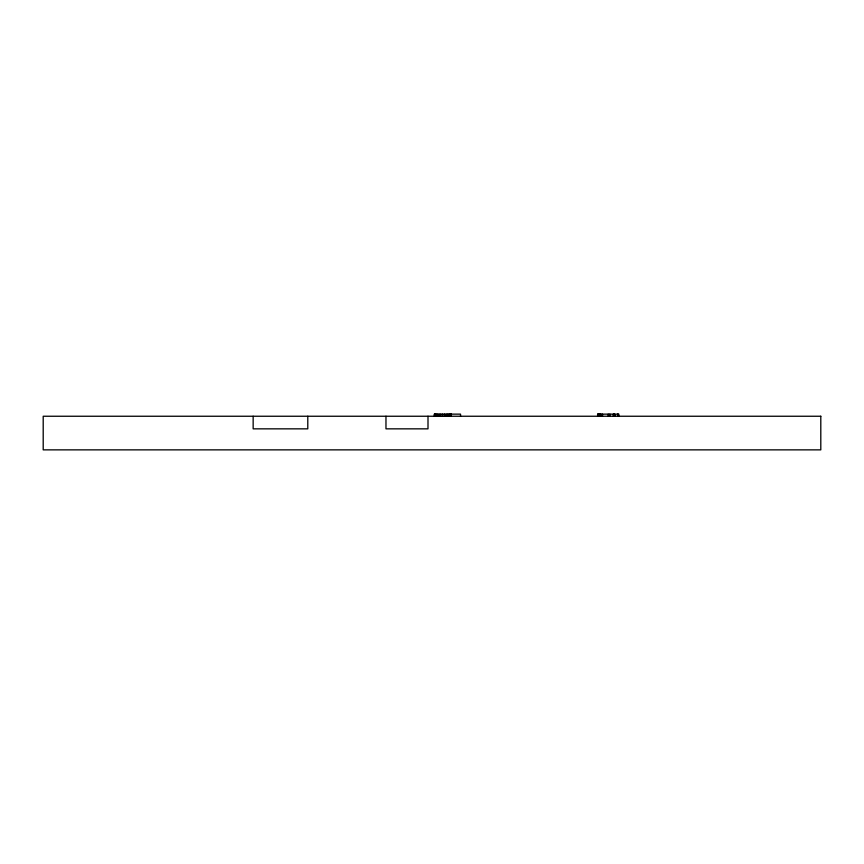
<?xml version="1.0" encoding="UTF-8"?>
<svg xmlns="http://www.w3.org/2000/svg" width="864" height="864" viewBox="0 0 864 864"><rect width="100%" height="100%" fill="white"/><g stroke="black" fill="none" stroke-linecap="round" stroke-linejoin="round"><path stroke-width="1.3" d="M434.311 414.137L460.544 414.137L460.544 416.243M618.851 416.243L618.851 414.137L597.607 414.137L597.607 416.243M618.246 414.137L618.246 416.243M617.587 414.137L617.587 416.243M614.639 416.243L614.704 414.137L614.509 416.243M614.423 414.137L614.423 416.243M614.142 414.137L614.142 416.243L613.991 414.137M613.883 414.137L613.872 416.243M613.321 414.137L613.321 416.243M609.876 414.137L609.876 416.243M608.202 414.137L608.202 416.243M602.5 414.137L602.5 416.243M601.096 414.137L601.096 416.243M600.178 414.137L600.178 416.243M599.843 414.137L599.81 416.243M599.605 414.137L599.562 416.243M599.422 414.137L599.422 416.243M598.266 414.137L598.266 416.243M598.234 414.137L598.126 416.243M598.007 416.243L597.899 414.137L597.888 416.243M451.354 414.137L451.354 416.243M450.965 414.137L450.965 416.243M450.824 414.137L450.824 416.243M450.63 414.137L450.63 416.243M450.392 414.137L450.392 416.243M449.712 414.137L449.712 416.243M448.794 414.137L448.794 416.243M447.617 414.137L447.617 416.243M446.191 414.137L446.191 416.243M444.517 414.137L444.517 416.243M442.627 414.137L442.627 416.243M440.78 414.137L440.78 416.243M439.117 414.137L439.117 416.243M437.681 414.137L437.681 416.243M436.493 414.137L436.493 416.243M435.521 414.137L435.521 416.243M434.84 414.137L434.862 416.243M434.646 414.137L434.732 416.243M434.57 414.137L434.57 416.243M434.408 414.137L434.311 416.243M428.004 416.243L428.004 428.846L385.97 428.846L385.97 416.243M307.789 416.243L307.789 428.846L253.152 428.846L253.152 416.243M820.8 416.243L43.2 416.243L43.2 449.863L820.8 449.863L820.8 416.243"/></g></svg>
